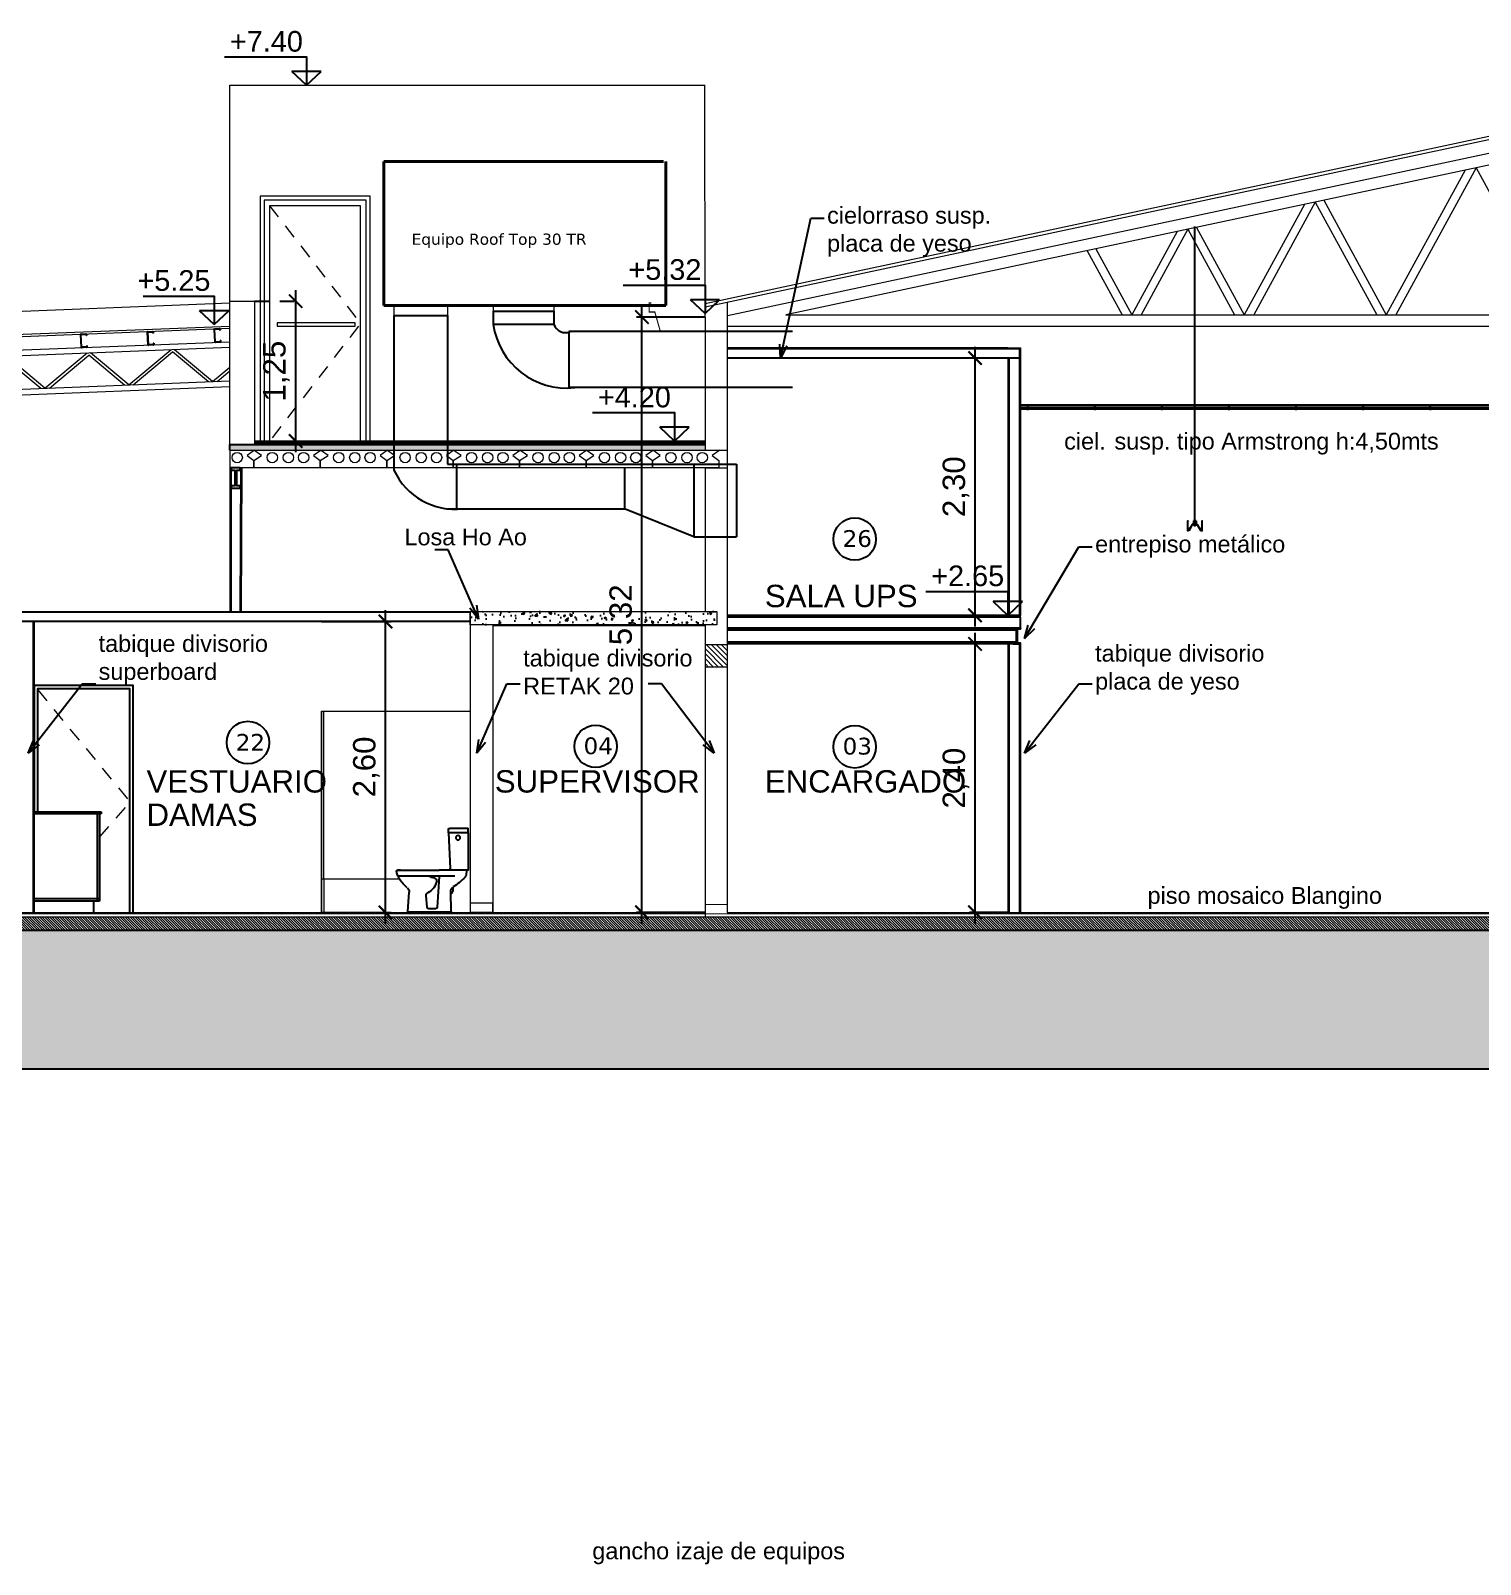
# Model space of a CAD drawing. Header units: metres. Extents: x 1166 to 1459, y -137 to 62.
# Drawn here: x 1274.12 to 1287.09, y -66.37 to -52.66 of the extents above; entities that cross this region are included whole.
import ezdxf

# ---------------------------------------------------------------- set-up
doc = ezdxf.new("R2010")
doc.units = ezdxf.units.M
doc.header["$LTSCALE"] = 0.508
doc.header["$PDMODE"] = 1
doc.header["$PDSIZE"] = -2
doc.linetypes.add('HIDDEN', pattern=[0.375, 0.25, -0.125])
doc.linetypes.add('HIDDEN2', pattern=[0.1875, 0.125, -0.0625])
doc.layers.get('0').update_dxf_attribs({"color": 9})
doc.layers.get('Defpoints').update_dxf_attribs({"color": 9})
for name, color, linetype in [('2-texto', 9, 'Continuous'), ('3-muros', 9, 'Continuous'), ('3-tabiques', 9, 'Continuous'), ('3-VISTA', 9, 'Continuous'), ('4-carpinterias', 9, 'Continuous'), ('7-artef', 9, 'Continuous'), ('8-cotas-100', 9, 'Continuous'), ('9-Hatch', 9, 'Continuous'), ('a-aacond', 9, 'Continuous'), ('arq 0.09', 9, 'Continuous'), ('artef', 9, 'Continuous'), ('E-Colu-Hie', 9, 'Continuous'), ('Estructura', 9, 'HIDDEN2'), ('Iluminacion', 9, 'Continuous'), ('Metálica', 9, 'Continuous'), ('SOMBREADOS', 9, 'Continuous')]:
    doc.layers.add(name, color=color, linetype=linetype)
doc.styles.add('swiss', font='swissel.ttf')
doc.dimstyles.new('dim-100', dxfattribs={"dimtxt": 0.2, "dimasz": 0.12, "dimexe": 0.05, "dimexo": 0, "dimgap": 0.05, "dimtad": 1, "dimzin": 4, "dimtxsty": 'swiss', "dimblk": 'ARCHTICK', "dimcen": 0.5, "dimdle": 0.1, "dimclrd": 256, "dimclre": 252, "dimclrt": 256, "dimadec": 0, "dimazin": 0, "dimtfac": 1, "dimtix": 1, "dimtmove": 2, "dimatfit": 3, "dimldrblk": 'OPEN30', "dimfxl": 0.05, "dimtolj": 1, "dimtzin": 0, "dimarcsym": 0})

# ---------------------------------------------------------------- blocks, each defined once
blk = doc.blocks.new('IPN14')
for p, q in [((-0.033, 0.14), (0.033, 0.14)), ((-0.033, 0.14), (-0.033, 0.137)), ((0.033, 0.14), (0.033, 0.137)), ((-0.033, 0), (-0.033, 0.003)), ((-0.033, 0), (0.033, 0)), ((-0.03, 0.133), (-0.008, 0.13)), ((-0.03, 0.007), (-0.008, 0.01)), ((-0.003, 0.125), (-0.003, 0.015)), ((0.003, 0.125), (0.003, 0.015)), ((0.03, 0.133), (0.008, 0.13)), ((0.03, 0.007), (0.008, 0.01)), ((0.033, 0), (0.033, 0.003))]:
    blk.add_line(p, q)
for centre, radius, start, end in [((-0.03, 0.137), 0.0034, 180, 262.0304), ((-0.03, 0.003), 0.0034, 97.9696, 180), ((-0.009, 0.125), 0.0057, 0, 82.0304), ((-0.009, 0.015), 0.0057, 277.9696, 0), ((0.009, 0.125), 0.0057, 97.9696, 180), ((0.009, 0.015), 0.0057, 180, 262.0304), ((0.03, 0.137), 0.0034, 277.9696, 0), ((0.03, 0.003), 0.0034, 0, 82.0304)]:
    blk.add_arc(centre, radius, start, end)
blk = doc.blocks.new('_ARCHTICK')
at = {"color": 0, "linetype": 'ByBlock', "const_width": 0.15}
blk.add_lwpolyline([(-0.5, -0.5), (0.5, 0.5)], dxfattribs=at)
blk = doc.blocks.new('_Open30')
at = {"color": 0, "linetype": 'ByBlock', "lineweight": -2}
for p, q in [((-1, 0.27), (0, 0)), ((0, 0), (-1, -0.27)), ((0, 0), (-1, 0))]:
    blk.add_line(p, q, dxfattribs=at)
blk = doc.blocks.new('*U233')
at = {"layer": '3-tabiques', "color": 3}
blk.add_lwpolyline([(-0.002, 0.019), (0.002, 0.019), (0.002, 0.011), (-0.002, 0.011)], close=True, dxfattribs=at)
for points in [[(0, -0.019), (0, 0.011)], [(-0.007, -0.019), (-0.007, -0.018), (-0.004, -0.018)], [(-0.007, -0.019), (0.007, -0.019)], [(0.007, -0.019), (0.007, -0.018), (0.004, -0.018)]]:
    blk.add_lwpolyline(points, dxfattribs=at)
blk = doc.blocks.new('Lampara')
for points in [[(-0.12, 0), (-0.12, -0.25)], [(-0.12, 0), (0.12, 0)], [(0.12, 0), (0.12, -0.25)], [(-0.12, -0.25), (-0.65, -0.9), (-0.65, 0), (-0.59, -0.06)], [(-0.52, -0.9), (-0.6, -0.84)], [(-0.12, -0.25), (0.12, -0.25)], [(0.1, -0.25), (0.1, -0.12), (-0.1, -0.12), (-0.1, -0.25)], [(-0.08, -0.22), (0.08, -0.22)], [(0.12, -0.25), (0.64, -0.9), (0.64, 0), (0.59, -0.06)], [(0.52, -0.9), (0.6, -0.84)]]:
    blk.add_lwpolyline(points)
for points in [[(0.52, -0.9), (0.2, -0.34, 0.258271), (0.03, -0.25), (-0.03, -0.25, 0.258271), (-0.2, -0.34), (-0.52, -0.9)], [(-0.08, -0.22), (-0.08, -0.38, 0.414214), (-0.01, -0.45), (0.01, -0.45, 0.414214), (0.08, -0.38), (0.08, -0.22)]]:
    blk.add_lwpolyline(points, format="xyb")
blk = doc.blocks.new('INOD_BARI_VL')
for p, q in [((-0.345, 0.71), (-0.345, 0.748)), ((-0.345, 0.71), (-0.345, 0.376)), ((-0.345, 0.71), (-0.335, 0.71)), ((-0.344, 0.749), (-0.181, 0.749)), ((-0.335, 0.71), (-0.18, 0.71)), ((-0.17, 0.71), (-0.185, 0.389)), ((-0.18, 0.71), (-0.17, 0.71)), ((-0.17, 0.71), (-0.171, 0.739)), ((-0.344, 0.375), (-0.291, 0.375)), ((-0.33, 0.371), (-0.328, 0.333)), ((-0.326, 0.375), (-0.085, 0.375)), ((-0.291, 0.375), (-0.228, 0.375)), ((-0.228, 0.375), (-0.198, 0.375)), ((-0.195, 0.378), (-0.195, 0.378)), ((0.287, 0.375), (-0.085, 0.375)), ((-0.085, 0.32), (-0.07, 0.044)), ((-0.048, 0.303), (-0.013, 0.311)), ((0.258, 0.375), (0.287, 0.375)), ((-0.195, 0.005), (-0.19, 0.183)), ((0.021, 0.044), (0.03, 0.145)), ((0.195, 0.005), (0.183, 0.18))]:
    blk.add_line(p, q)
at = {"linetype": 'Continuous'}
for p, q in [((0.283, 0.325), (-0.226, 0.325)), ((-0.19, 0), (0.19, 0)), ((-0.055, 0.03), (0.006, 0.03))]:
    blk.add_line(p, q, dxfattribs=at)
blk.add_circle((-0.255, 0.665), 0.02)
for centre, radius, start, end in [((-0.344, 0.748), 0.001, 90, 180), ((-0.181, 0.739), 0.01, 1.7993, 90), ((-0.344, 0.376), 0.001, 180, 270), ((-0.326, 0.371), 0.004, 90, 183.3003), ((-0.298, 0.334), 0.03, 183.3003, 227.0437), ((0.202, 0.837), 0.739, 225.2479, 235.8881), ((-0.198, 0.378), 0.003, 270, 343.437), ((-0.183, 0.374), 0.0123, 109.7427, 163.437), ((-0.189, 0.389), 0.004, 289.7427, 357.3974), ((-0.044, 0.284), 0.02, 101.4063, 189.062), ((0.078, 0.303), 0.144, 189.062, 243.5748), ((-0.015, 0.318), 0.00739, 289.6786, 90), ((0.04, 0.44), 0.27, 316.8518, 327.5968), ((0.115, 0.392), 0.181, 327.5829, 341.6017), ((0.287, 0.368), 0.007, 352.0317, 90), ((0.083, 0.396), 0.213, 343.1846, 352.0317), ((-0.24, 0.184), 0.05, 358.5292, 55.8881), ((-0.139, 0.196), 0.0706, 160.3709, 173.5063), ((-0.158, 0.199), 0.0508, 174.7663, 229.8364), ((0, 0.148), 0.03, 354.6669, 63.5748), ((0.228, 0.183), 0.046, 131.2869, 184), ((-0.204, 0.676), 0.61, 311.2869, 316.3291), ((-0.19, 0.005), 0.005, 178.5292, 270), ((-0.055, 0.045), 0.015, 183.0053, 270), ((0.006, 0.045), 0.015, 270, 354.6669), ((0.19, 0.005), 0.005, 270, 4)]:
    blk.add_arc(centre, radius, start, end)
blk = doc.blocks.new('*D287')
at = {"layer": '3-muros', "color": 252, "lineweight": -2, "transparency": 16777216}
for p, q in [((1280.154, -55.221), (1279.539, -55.221)), ((1280.154, -60.542), (1279.539, -60.542))]:
    blk.add_line(p, q, dxfattribs=at)
at = {"layer": '3-muros', "lineweight": -2, "transparency": 16777216}
blk.add_line((1279.589, -60.642), (1279.589, -55.121), dxfattribs=at)
at = {"layer": 'Defpoints', "color": 0, "transparency": 16777216}
for p in [(1279.589, -55.221), (1280.154, -55.221), (1280.154, -60.542)]:
    blk.add_point(p, dxfattribs=at)
at = {"layer": '3-muros', "lineweight": -2, "transparency": 16777216, "xscale": 0.12, "yscale": 0.12, "zscale": 0.12}
for p, rotation in [((1279.589, -55.221), 90), ((1279.589, -60.542), 270)]:
    blk.add_blockref('_ARCHTICK', p, dxfattribs=dict(at, rotation=rotation))
at = {"layer": '3-muros', "lineweight": 0, "transparency": 16777216, "insert": (1279.417, -57.882), "char_height": 0.2, "attachment_point": 5, "rotation": 90, "style": 'swiss'}
blk.add_mtext('\\A1;5,32', dxfattribs=at)
blk = doc.blocks.new('*D303')
at = {"layer": '8-cotas-100', "lineweight": -2, "transparency": 16777216}
blk.add_line((1282.568, -60.642), (1282.568, -58.042), dxfattribs=at)
at = {"layer": '8-cotas-100', "color": 252, "lineweight": -2, "transparency": 16777216}
for p, q in [((1282.862, -58.142), (1282.518, -58.142)), ((1282.862, -60.542), (1282.518, -60.542))]:
    blk.add_line(p, q, dxfattribs=at)
at = {"layer": 'Defpoints', "color": 0, "transparency": 16777216}
for p in [(1282.568, -58.142), (1282.862, -58.142), (1282.862, -60.542)]:
    blk.add_point(p, dxfattribs=at)
at = {"layer": '8-cotas-100', "lineweight": -2, "transparency": 16777216, "xscale": 0.12, "yscale": 0.12, "zscale": 0.12}
for p, rotation in [((1282.568, -58.142), 90), ((1282.568, -60.542), 270)]:
    blk.add_blockref('_ARCHTICK', p, dxfattribs=dict(at, rotation=rotation))
at = {"layer": '8-cotas-100', "lineweight": 0, "transparency": 16777216, "insert": (1282.397, -59.342), "char_height": 0.2, "attachment_point": 5, "rotation": 90, "style": 'swiss'}
blk.add_mtext('\\A1;2,40', dxfattribs=at)
blk = doc.blocks.new('*D304')
at = {"layer": '8-cotas-100', "lineweight": -2, "transparency": 16777216}
blk.add_line((1282.568, -57.987), (1282.568, -55.487), dxfattribs=at)
at = {"layer": '8-cotas-100', "color": 252, "lineweight": -2, "transparency": 16777216}
for p, q in [((1282.568, -55.587), (1282.518, -55.587)), ((1282.568, -57.887), (1282.618, -57.887))]:
    blk.add_line(p, q, dxfattribs=at)
at = {"layer": 'Defpoints', "color": 0, "transparency": 16777216}
for p in [(1282.568, -55.587), (1282.568, -55.587), (1282.568, -57.887)]:
    blk.add_point(p, dxfattribs=at)
at = {"layer": '8-cotas-100', "lineweight": -2, "transparency": 16777216, "xscale": 0.12, "yscale": 0.12, "zscale": 0.12}
for p, rotation in [((1282.568, -55.587), 90), ((1282.568, -57.887), 270)]:
    blk.add_blockref('_ARCHTICK', p, dxfattribs=dict(at, rotation=rotation))
at = {"layer": '8-cotas-100', "lineweight": 0, "transparency": 16777216, "insert": (1282.397, -56.737), "char_height": 0.2, "attachment_point": 5, "rotation": 90, "style": 'swiss'}
blk.add_mtext('\\A1;2,30', dxfattribs=at)
blk = doc.blocks.new('*D305')
at = {"layer": '8-cotas-100', "lineweight": -2, "transparency": 16777216}
blk.add_line((1277.295, -60.642), (1277.295, -57.842), dxfattribs=at)
at = {"layer": '8-cotas-100', "color": 252, "lineweight": -2, "transparency": 16777216}
for p, q in [((1276.724, -57.942), (1277.345, -57.942)), ((1276.724, -60.542), (1277.345, -60.542))]:
    blk.add_line(p, q, dxfattribs=at)
at = {"layer": 'Defpoints', "color": 0, "transparency": 16777216}
for p in [(1276.724, -57.942), (1277.295, -57.942), (1276.724, -60.542)]:
    blk.add_point(p, dxfattribs=at)
at = {"layer": '8-cotas-100', "lineweight": -2, "transparency": 16777216, "xscale": 0.12, "yscale": 0.12, "zscale": 0.12}
for p, rotation in [((1277.295, -57.942), 90), ((1277.295, -60.542), 270)]:
    blk.add_blockref('_ARCHTICK', p, dxfattribs=dict(at, rotation=rotation))
at = {"layer": '8-cotas-100', "lineweight": 0, "transparency": 16777216, "insert": (1277.124, -59.242), "char_height": 0.2, "attachment_point": 5, "rotation": 90, "style": 'swiss'}
blk.add_mtext('\\A1;2,60', dxfattribs=at)
blk = doc.blocks.new('C120x50x15x2')
for p, q in [((-0.025, 0.004), (-0.025, 0.116)), ((-0.023, 0.004), (-0.023, 0.116)), ((-0.021, 0.12), (0.021, 0.12)), ((-0.021, 0.118), (0.021, 0.118)), ((0.021, 0.002), (-0.021, 0.002)), ((0.021, 0), (-0.021, 0)), ((0.023, 0.116), (0.023, 0.105)), ((0.025, 0.105), (0.023, 0.105)), ((0.023, 0.015), (0.023, 0.004)), ((0.025, 0.015), (0.023, 0.015)), ((0.025, 0.116), (0.025, 0.105)), ((0.025, 0.015), (0.025, 0.004))]:
    blk.add_line(p, q)
for centre, radius, start, end in [((-0.021, 0.116), 0.004, 90, 180), ((-0.021, 0.004), 0.004, 180, 270), ((-0.021, 0.116), 0.002, 90, 180), ((-0.021, 0.004), 0.002, 180, 270), ((0.021, 0.116), 0.004, 0, 90), ((0.021, 0.116), 0.002, 0, 90), ((0.021, 0.004), 0.004, 270, 0), ((0.021, 0.004), 0.002, 270, 0)]:
    blk.add_arc(centre, radius, start, end)
blk = doc.blocks.new('*D459')
at = {"layer": '3-muros', "color": 252, "linetype": 'HIDDEN', "lineweight": -2, "transparency": 16777216}
for p, q in [((1276.124, -55.079), (1276.542, -55.079)), ((1276.124, -56.329), (1276.542, -56.329))]:
    blk.add_line(p, q, dxfattribs=at)
at = {"layer": '3-muros', "lineweight": -2, "transparency": 16777216}
blk.add_line((1276.492, -54.979), (1276.492, -56.429), dxfattribs=at)
at = {"layer": 'Defpoints', "color": 0, "transparency": 16777216}
for p in [(1276.124, -55.079), (1276.124, -56.329), (1276.492, -56.329)]:
    blk.add_point(p, dxfattribs=at)
at = {"layer": '3-muros', "lineweight": -2, "transparency": 16777216, "xscale": 0.12, "yscale": 0.12, "zscale": 0.12}
for p, rotation in [((1276.492, -55.079), 90), ((1276.492, -56.329), 270)]:
    blk.add_blockref('_ARCHTICK', p, dxfattribs=dict(at, rotation=rotation))
at = {"layer": '3-muros', "transparency": 16777216, "insert": (1276.32, -55.704), "char_height": 0.2, "attachment_point": 5, "rotation": 90, "style": 'swiss'}
blk.add_mtext('\\A1;1,25', dxfattribs=at)
blk = doc.blocks.new('ROOF TOP CORTE')
at = {"layer": 'a-aacond', "lineweight": 40}
for p, q in [((1270.83, -49.419), (1270.83, -50.706)), ((1270.83, -49.419), (1273.33, -49.419)), ((1270.83, -50.706), (1273.352, -50.706))]:
    blk.add_line(p, q, dxfattribs=at)
at = {"layer": 'a-aacond', "lineweight": 13}
for p, q in [((1270.92, -50.706), (1270.92, -50.796)), ((1271.4, -50.706), (1271.4, -50.796)), ((1271.4, -50.706), (1271.4, -50.796)), ((1271.807, -50.706), (1271.807, -50.757)), ((1272.35, -50.706), (1272.35, -50.757))]:
    blk.add_line(p, q, dxfattribs=at)
at = {"layer": 'a-aacond'}
for p, q in [((1270.92, -50.796), (1271.4, -50.796)), ((1270.92, -50.796), (1270.92, -52.178)), ((1271.4, -50.796), (1271.4, -52.125)), ((1271.807, -50.757), (1272.35, -50.757)), ((1271.807, -50.757), (1271.807, -50.875)), ((1272.35, -50.757), (1272.35, -50.875)), ((1274.484, -50.941), (1272.483, -50.941)), ((1274.484, -51.441), (1272.483, -51.441)), ((1271.4, -52.125), (1273.984, -52.125)), ((1273.984, -52.125), (1273.984, -52.775)), ((1271.4, -52.525), (1272.982, -52.525)), ((1273.601, -52.775), (1272.982, -52.525)), ((1273.601, -52.775), (1273.984, -52.775))]:
    blk.add_line(p, q, dxfattribs=at)
at = {"layer": 'a-aacond', "lineweight": -3}
for p, q in [((1271.807, -50.875), (1272.35, -50.875)), ((1272.483, -50.941), (1272.483, -51.441)), ((1271.479, -52.125), (1271.479, -52.529)), ((1272.982, -52.156), (1272.982, -52.525)), ((1273.601, -52.13), (1273.601, -52.775))]:
    blk.add_line(p, q, dxfattribs=at)
at = {"layer": 'a-aacond', "lineweight": 40, "flags": 128}
blk.add_lwpolyline([(1273.352, -50.706), (1273.352, -49.419)], dxfattribs=at)
at = {"layer": 'a-aacond'}
for centre, radius, start, end in [((1272.467, -50.778), 0.667, 188.3863, 275.988), ((1272.453, -50.842), 0.108, 197.8945, 293.7305), ((1271.467, -51.927), 0.602, 204.6273, 276.4141)]:
    blk.add_arc(centre, radius, start, end, dxfattribs=at)
at = {"layer": 'a-aacond', "insert": (1271.078, -50.193), "char_height": 0.1, "width": 7.17898, "attachment_point": 7}
blk.add_mtext('{\\fVerdana|b0|i0|c0|p34;Equipo Roof Top 30 TR}', dxfattribs=at)

msp = doc.modelspace()

# ---------------------------------------------------------------- hatches: boundary and pattern name
at = {"layer": '9-Hatch'}
h = msp.add_hatch(dxfattribs=at)
h.set_pattern_fill('AR-CONC', color=256, scale=0.001)
h.set_pattern_definition([(50, (1276.86891, -56.4094), (0.182185, -0.015939), [0.01905, -0.20955]), (355, (1276.86891, -56.4094), (-0.035243, 0.191057), [0.01524, -0.167641]), (100.4514, (1276.8841, -56.41073), (0.146941, 0.175118), [0.01619, -0.17809]), (46.184, (1276.86891, -56.3586), (0.271079, -0.042042), [0.028575, -0.314325]), (96.636, (1276.8915, -56.3621), (0.237404, 0.247426), [0.024285, -0.267136]), (351.184, (1276.8689, -56.3586), (0.237404, 0.247426), [0.02286, -0.25146]), (21, (1276.89431, -56.3713), (0.1516144, -0.102265), [0.01905, -0.20955]), (326, (1276.89431, -56.3713), (0.061802, 0.184188), [0.01524, -0.16764]), (71.4514, (1276.90695, -56.37983), (0.213416, 0.081923), [0.01619, -0.17809]), (37.5, (1276.86891, -56.409407), (0.0030886, 0.084555), [0, -0.165608, 0, -0.17018, 0, -0.168275]), (7.5, (1276.86891, -56.40941), (0.0668197, 0.1001806), [0, -0.097028, 0, -0.161798, 0, -0.064135]), (327.5, (1276.81227, -56.409407), (0.1355906, -0.0057287), [0, -0.0635, 0, -0.19812, 0, -0.26289]), (317.5, (1276.78687, -56.40941), (0.148129, 0.0254265), [0, -0.08255, 0, -0.131572, 0, -0.18669])])
h.paths.add_polyline_path([(1280.154, -56.359), (1275.904, -56.359), (1275.904, -56.409), (1276.125, -56.409), (1276.719, -56.409), (1280.154, -56.409)])
h = msp.add_hatch(dxfattribs=at)
h.set_pattern_fill('AR-CONC', color=256, scale=0.001)
h.set_pattern_definition([(50, (1280.25882, -58.19361), (0.182185, -0.015939), [0.01905, -0.20955]), (355, (1280.25882, -58.19361), (-0.035243, 0.191057), [0.01524, -0.16764]), (100.4514, (1280.274, -58.19494), (0.146941, 0.175118), [0.01619, -0.17809]), (46.184, (1280.25882, -58.14281), (0.27108, -0.042042), [0.028575, -0.314325]), (96.636, (1280.2814, -58.14632), (0.237404, 0.247426), [0.024285, -0.267136]), (351.184, (1280.25882, -58.1428), (0.237404, 0.247426), [0.02286, -0.25146]), (21, (1280.28422, -58.15551), (0.151614, -0.102265), [0.01905, -0.20955]), (326, (1280.28422, -58.15551), (0.061802, 0.184188), [0.01524, -0.16764]), (71.4514, (1280.29685, -58.16403), (0.213416, 0.081923), [0.01619, -0.17809]), (37.5, (1280.25882, -58.19361), (0.0030886, 0.084555), [0, -0.165608, 0, -0.17018, 0, -0.168275]), (7.5, (1280.25882, -58.19361), (0.0668197, 0.1001806), [0, -0.097028, 0, -0.161798, 0, -0.064135]), (327.5, (1280.20218, -58.19361), (0.1355906, -0.0057287), [0, -0.0635, 0, -0.19812, 0, -0.26289]), (317.5, (1280.17678, -58.19361), (0.148129, 0.0254265), [0, -0.08255, 0, -0.131572, 0, -0.18669])])
h.paths.add_polyline_path([(1280.259, -57.852), (1278.054, -57.852), (1278.054, -57.972), (1280.259, -57.972)])
h.paths.add_polyline_path([(1279.611, -58.194), (1279.611, -57.465), (1279.183, -57.465), (1279.183, -58.194)], flags=9)
at = {"layer": '9-Hatch', "linetype": 'Continuous', "lineweight": 0}
h = msp.add_hatch(dxfattribs=at)
h.set_pattern_fill('ANSI31', color=256, scale=0.01, angle=-90)
h.set_pattern_definition([(315, (14.357622, -1.579775), (0.0224506403, 0.0224506403), [])])
h.paths.add_polyline_path([(1280.354, -58.149), (1280.156, -58.149), (1280.156, -58.349), (1280.354, -58.349)])
h = msp.add_hatch(dxfattribs=at)
h.set_pattern_fill('ANSI31', color=256, scale=0.005, angle=-90)
h.set_pattern_definition([(315, (2e-13, 2.091371), (0.01122532015, 0.01122532015), [])])
h.paths.add_polyline_path([(1321.964, -60.582), (1301.974, -60.582), (1258.574, -60.582), (1258.574, -60.702), (1321.964, -60.702)])
at = {"layer": '9-Hatch'}
h = msp.add_hatch(dxfattribs=at)
h.set_pattern_fill('HOUND', color=256, scale=0.1, angle=45)
h.paths.add_polyline_path([(1323.684, -61.944), (1323.684, -60.702), (1258.047, -60.702), (1258.047, -61.944)])
at = {"layer": 'SOMBREADOS'}
h = msp.add_hatch(dxfattribs=at)
h.set_pattern_fill('ANSI31', color=256, scale=0.01, style=0)
h.set_pattern_definition([(45, (1160.8205633, -111.7217555), (-0.000883883476, 0.000883883476), [])])
h.paths.add_polyline_path([(1282.974, -58.002), (1282.908, -58.002), (1282.908, -58.006, 0.374036), (1282.911, -58.009), (1282.933, -58.012, -0.374036), (1282.938, -58.018), (1282.938, -58.127, -0.374036), (1282.933, -58.133), (1282.911, -58.136, 0.374036), (1282.908, -58.139), (1282.908, -58.142), (1282.974, -58.142), (1282.974, -58.139, 0.374036), (1282.971, -58.136), (1282.948, -58.133, -0.374036), (1282.943, -58.127), (1282.943, -58.018, -0.374036), (1282.948, -58.012), (1282.971, -58.009, 0.374036), (1282.974, -58.006)])

# ---------------------------------------------------------------- linework, layer by layer
at = {"layer": '2-texto'}
for p, q in [((1276.72, -53.026), (1276.459, -53.026)), ((1280.284, -55.067), (1280.023, -55.067)), ((1275.893, -55.164), (1275.633, -55.164)), ((1280.01, -56.206), (1279.75, -56.206)), ((1282.992, -57.764), (1282.731, -57.764))]:
    msp.add_line(p, q, dxfattribs=at)
for points in [[(1275.856, -52.895), (1276.59, -52.895), (1276.59, -53.149)], [(1276.59, -53.149), (1276.459, -53.026)], [(1276.59, -53.149), (1276.72, -53.026)], [(1279.42, -54.935), (1280.154, -54.935), (1280.154, -55.19)], [(1275.129, -55.033), (1275.763, -55.033), (1275.763, -55.287)], [(1280.154, -55.19), (1280.023, -55.067)], [(1280.154, -55.19), (1280.284, -55.067)], [(1275.763, -55.287), (1275.633, -55.164)], [(1275.763, -55.287), (1275.893, -55.164)], [(1279.146, -56.075), (1279.88, -56.075), (1279.88, -56.329)], [(1279.88, -56.329), (1279.75, -56.206)], [(1279.88, -56.329), (1280.01, -56.206)], [(1282.128, -57.673), (1282.862, -57.673), (1282.862, -57.887)], [(1282.862, -57.887), (1282.731, -57.764)], [(1282.862, -57.887), (1282.992, -57.764)]]:
    msp.add_lwpolyline(points, dxfattribs=at)
for centre in [(1281.492, -57.205), (1276.065, -59.024), (1279.175, -59.058), (1281.492, -59.062)]:
    msp.add_circle(centre, 0.19, dxfattribs=at)
at = {"layer": '3-muros', "linetype": 'Continuous', "lineweight": 0}
for p, q in [((1275.904, -56.359), (1275.904, -55.079)), ((1275.904, -55.079), (1276.124, -55.079)), ((1276.124, -55.079), (1276.124, -56.359)), ((1280.354, -60.542), (1280.354, -55.089)), ((1280.154, -55.221), (1280.154, -56.409)), ((1280.154, -56.409), (1280.354, -56.409)), ((1280.154, -56.569), (1280.354, -56.569)), ((1280.154, -56.569), (1280.154, -57.852)), ((1278.054, -57.852), (1278.054, -60.542)), ((1278.254, -57.972), (1278.254, -60.542)), ((1280.154, -57.972), (1280.154, -60.582)), ((1267.299, -60.542), (1280.154, -60.542)), ((1267.299, -60.552), (1280.154, -60.552)), ((1280.354, -60.542), (1304.874, -60.542)), ((1280.354, -60.552), (1304.874, -60.552))]:
    msp.add_line(p, q, dxfattribs=at)
at = {"layer": '3-muros', "lineweight": 0, "const_width": 0.01, "flags": 128}
for points in [[(1278.054, -60.528), (1278.054, -60.458), (1278.254, -60.458), (1278.254, -60.542), (1278.054, -60.542), (1278.054, -60.458)], [(1280.154, -60.542), (1280.154, -60.472), (1280.354, -60.472), (1280.354, -60.556), (1280.154, -60.556), (1280.154, -60.472)]]:
    msp.add_lwpolyline(points, dxfattribs=at)
at = {"layer": '3-muros'}
msp.add_lwpolyline([(1258.047, -60.702), (1323.684, -60.702), (1323.684, -61.944), (1258.047, -61.944)], close=True, dxfattribs=at)
at = {"layer": '3-tabiques', "linetype": 'Continuous', "lineweight": 0}
for p, q in [((1275.904, -55.079), (1275.904, -53.149)), ((1275.904, -53.149), (1280.154, -53.149)), ((1280.154, -55.221), (1280.151, -53.149)), ((1265.795, -55.493), (1275.904, -55.093)), ((1282.862, -55.497), (1280.354, -55.497)), ((1280.354, -55.497), (1282.974, -55.497)), ((1280.354, -55.504), (1282.962, -55.504)), ((1282.962, -55.497), (1282.962, -57.887)), ((1282.974, -55.497), (1282.974, -57.887)), ((1280.354, -55.581), (1282.962, -55.581)), ((1280.354, -55.587), (1282.962, -55.587)), ((1282.862, -55.581), (1282.862, -57.887)), ((1282.874, -55.581), (1282.874, -57.887)), ((1275.904, -56.569), (1275.904, -57.852)), ((1275.916, -56.569), (1275.916, -57.852)), ((1275.999, -56.569), (1275.992, -57.852)), ((1276.011, -56.569), (1276.004, -57.852)), ((1267.299, -57.852), (1278.054, -57.852)), ((1267.299, -57.859), (1278.054, -57.859)), ((1267.299, -57.936), (1278.054, -57.936)), ((1267.299, -57.942), (1278.054, -57.942)), ((1274.142, -57.942), (1274.142, -60.542)), ((1274.154, -57.942), (1274.154, -60.542)), ((1282.862, -58.142), (1282.862, -60.542)), ((1282.874, -58.142), (1282.874, -60.542)), ((1282.962, -58.142), (1282.962, -60.542)), ((1282.974, -58.142), (1282.974, -60.542)), ((1276.724, -58.742), (1276.724, -60.542)), ((1276.724, -60.542), (1276.724, -58.742)), ((1276.724, -58.742), (1278.054, -58.742)), ((1276.744, -60.242), (1276.744, -58.742)), ((1276.724, -60.242), (1277.419, -60.242)), ((1276.744, -60.242), (1276.744, -60.542))]:
    msp.add_line(p, q, dxfattribs=at)
at = {"layer": '3-tabiques'}
for p, q in [((1282.974, -56.005), (1301.974, -56.005)), ((1282.974, -56.027), (1301.974, -56.027)), ((1282.974, -56.042), (1301.974, -56.042))]:
    msp.add_line(p, q, dxfattribs=at)
at = {"layer": '3-VISTA', "lineweight": 0}
for p, q in [((1291.185, -52.749), (1280.153, -55.101)), ((1291.185, -52.78), (1280.154, -55.131)), ((1291.185, -52.902), (1280.354, -55.211)), ((1291.206, -53), (1280.876, -55.202)), ((1286.952, -53.907), (1286.246, -55.202)), ((1287.049, -53.886), (1286.332, -55.202)), ((1287.049, -53.886), (1287.766, -55.202)), ((1285.514, -54.214), (1284.975, -55.202)), ((1285.611, -54.193), (1285.061, -55.202)), ((1285.611, -54.193), (1286.161, -55.202)), ((1285.687, -54.177), (1286.246, -55.202)), ((1284.549, -54.419), (1284.975, -55.202)), ((1284.376, -54.456), (1283.969, -55.202)), ((1284.472, -54.436), (1284.054, -55.202)), ((1284.472, -54.436), (1284.89, -55.202)), ((1283.571, -54.628), (1283.884, -55.202)), ((1283.647, -54.612), (1283.969, -55.202)), ((1280.876, -55.202), (1301.494, -55.202)), ((1265.653, -55.706), (1275.904, -55.301)), ((1265.654, -55.726), (1275.904, -55.321)), ((1280.354, -55.302), (1301.974, -55.302)), ((1266, -55.833), (1275.904, -55.441)), ((1266.002, -55.883), (1275.904, -55.491)), ((1274.999, -55.827), (1275.376, -55.512)), ((1275.749, -55.797), (1275.408, -55.512)), ((1274.212, -55.858), (1273.892, -55.59)), ((1274.249, -55.857), (1273.908, -55.571)), ((1274.249, -55.857), (1274.626, -55.541)), ((1274.29, -55.855), (1274.642, -55.561)), ((1274.962, -55.829), (1274.642, -55.561)), ((1274.999, -55.827), (1274.658, -55.541)), ((1275.04, -55.825), (1275.392, -55.531)), ((1275.712, -55.799), (1275.392, -55.531)), ((1265.998, -56.183), (1275.904, -55.791)), ((1275.749, -55.797), (1275.904, -55.668)), ((1275.79, -55.796), (1275.904, -55.701)), ((1266, -56.233), (1275.904, -55.841))]:
    msp.add_line(p, q, dxfattribs=at)
at = {"layer": '4-carpinterias', "linetype": 'HIDDEN', "lineweight": 0}
msp.add_line((1275.904, -53.149), (1277.931, -53.149), dxfattribs=at)
at = {"layer": '4-carpinterias', "linetype": 'Continuous'}
for p, q in [((1276.124, -56.329), (1280.154, -56.329)), ((1275.904, -56.359), (1280.154, -56.359)), ((1275.904, -56.409), (1275.904, -56.359)), ((1276.124, -56.347), (1280.154, -56.347))]:
    msp.add_line(p, q, dxfattribs=at)
at = {"layer": '4-carpinterias', "linetype": 'Continuous', "lineweight": 0}
msp.add_line((1280.154, -57.982), (1278.254, -57.982), dxfattribs=at)
at = {"layer": '4-carpinterias'}
for p, q in [((1274.154, -59.642), (1274.754, -59.642)), ((1274.754, -59.662), (1274.154, -59.662)), ((1274.717, -59.662), (1274.717, -60.442)), ((1274.737, -59.662), (1274.737, -60.442)), ((1274.754, -59.642), (1274.754, -59.662)), ((1274.737, -60.422), (1274.154, -60.422)), ((1274.737, -60.442), (1274.154, -60.442)), ((1274.684, -60.442), (1274.684, -60.542))]:
    msp.add_line(p, q, dxfattribs=at)
at = {"layer": '4-carpinterias', "lineweight": 0, "flags": 128}
for points in [[(1277.158, -56.329), (1277.158, -54.14), (1277.158, -54.14), (1276.174, -54.14), (1276.174, -56.329)], [(1277.123, -56.329), (1277.123, -54.175), (1276.209, -54.175), (1276.209, -56.329)], [(1277.073, -56.329), (1277.073, -54.225), (1276.259, -54.225), (1276.259, -56.329)]]:
    msp.add_lwpolyline(points, dxfattribs=at)
at = {"layer": '4-carpinterias', "linetype": 'HIDDEN', "lineweight": 0, "flags": 128}
for points in [[(1276.259, -54.225), (1277.073, -55.277), (1276.259, -56.329)], [(1274.185, -58.553), (1275.009, -59.553), (1274.739, -59.866)]]:
    msp.add_lwpolyline(points, dxfattribs=at)
at = {"layer": '4-carpinterias', "lineweight": 0, "const_width": 0.01, "flags": 128}
msp.add_lwpolyline([(1280.154, -55.125), (1280.154, -55.35), (1279.754, -55.35), (1279.704, -55.175), (1279.654, -55.175), (1279.654, -55.095), (1279.674, -55.095)], dxfattribs=at)
at = {"layer": '4-carpinterias', "lineweight": 0, "flags": 128}
msp.add_lwpolyline([(1277.024, -55.273), (1276.326, -55.273), (1276.326, -55.303), (1277.024, -55.303)], close=True, dxfattribs=at)
at = {"layer": '4-carpinterias'}
msp.add_lwpolyline([(1275.038, -60.542), (1275.038, -58.513), (1274.154, -58.513), (1274.154, -59.642)], dxfattribs=at)
at = {"layer": '7-artef'}
msp.add_line((1282.974, -57.887), (1280.354, -57.887), dxfattribs=at)
at = {"layer": '7-artef', "linetype": 'Continuous', "lineweight": 0}
msp.add_line((1282.974, -57.902), (1282.974, -57.887), dxfattribs=at)
at = {"layer": '9-Hatch', "lineweight": 0}
msp.add_line((1275.904, -56.409), (1275.904, -56.569), dxfattribs=at)
at = {"layer": '9-Hatch', "lineweight": 0, "flags": 128}
for points in [[(1275.904, -56.409), (1276.125, -56.409), (1276.058, -56.459), (1276.118, -56.504), (1276.118, -56.569), (1275.904, -56.569)], [(1276.118, -56.569), (1276.118, -56.504), (1276.188, -56.459), (1276.119, -56.409), (1276.719, -56.409), (1276.652, -56.459), (1276.712, -56.504), (1276.712, -56.569), (1276.118, -56.569)], [(1276.712, -56.569), (1276.712, -56.504), (1276.782, -56.459), (1276.714, -56.409), (1277.314, -56.409), (1277.247, -56.459), (1277.306, -56.504), (1277.306, -56.569), (1276.712, -56.569)], [(1277.306, -56.569), (1277.306, -56.504), (1277.376, -56.459), (1277.308, -56.409), (1277.908, -56.409), (1277.841, -56.459), (1277.9, -56.504), (1277.9, -56.569), (1277.306, -56.569)], [(1277.9, -56.569), (1277.9, -56.504), (1277.971, -56.459), (1277.902, -56.409), (1278.502, -56.409), (1278.435, -56.459), (1278.495, -56.504), (1278.495, -56.569), (1277.9, -56.569)], [(1278.495, -56.569), (1278.495, -56.504), (1278.565, -56.459), (1278.496, -56.409), (1279.096, -56.409), (1279.029, -56.459), (1279.089, -56.504), (1279.089, -56.569), (1278.495, -56.569)], [(1279.089, -56.569), (1279.089, -56.504), (1279.159, -56.459), (1279.091, -56.409), (1279.691, -56.409), (1279.624, -56.459), (1279.683, -56.504), (1279.683, -56.569), (1279.089, -56.569)], [(1279.683, -56.569), (1279.683, -56.504), (1279.753, -56.459), (1279.685, -56.409), (1280.285, -56.409), (1280.218, -56.459), (1280.277, -56.504), (1280.277, -56.569), (1279.683, -56.569)], [(1280.154, -56.569), (1279.683, -56.569)]]:
    msp.add_lwpolyline(points, dxfattribs=at)
at = {"layer": '9-Hatch', "lineweight": 0}
for centre in [(1275.969, -56.477), (1276.283, -56.477), (1276.427, -56.477), (1276.563, -56.477), (1276.877, -56.477), (1277.021, -56.477), (1277.158, -56.477), (1277.471, -56.477), (1277.615, -56.477), (1277.752, -56.477), (1278.065, -56.477), (1278.209, -56.477), (1278.346, -56.477), (1278.66, -56.477), (1278.804, -56.477), (1278.94, -56.477), (1279.254, -56.477), (1279.398, -56.477), (1279.534, -56.477), (1279.848, -56.477), (1279.992, -56.477), (1280.129, -56.477)]:
    msp.add_circle(centre, 0.0462, dxfattribs=at)
at = {"layer": 'arq 0.09'}
msp.add_lwpolyline([(1275.008, -60.542), (1275.008, -58.543), (1274.184, -58.543), (1274.184, -59.642)], dxfattribs=at)
at = {"layer": 'E-Colu-Hie'}
msp.add_lwpolyline([(1275.915, -56.749), (1275.997, -56.749), (1275.997, -56.729), (1275.977, -56.729), (1275.967, -56.729), (1275.967, -56.589), (1275.997, -56.589), (1275.997, -56.569), (1275.915, -56.569), (1275.915, -56.589), (1275.937, -56.589), (1275.947, -56.589), (1275.947, -56.729), (1275.915, -56.729), (1275.915, -56.749)], dxfattribs=at)
at = {"layer": 'Estructura', "linetype": 'Continuous', "lineweight": 0}
for p, q in [((1278.054, -57.852), (1280.259, -57.852)), ((1278.054, -57.972), (1278.054, -57.852)), ((1280.259, -57.852), (1280.259, -57.972)), ((1280.259, -57.972), (1278.054, -57.972)), ((1258.574, -60.582), (1301.974, -60.582))]:
    msp.add_line(p, q, dxfattribs=at)
at = {"layer": 'Estructura', "linetype": 'Continuous', "lineweight": 0, "const_width": 0.01}
msp.add_lwpolyline([(1280.154, -58.349), (1280.354, -58.349), (1280.354, -58.149), (1280.154, -58.149)], close=True, dxfattribs=at)
at = {"layer": 'Iluminacion'}
msp.add_lwpolyline([(1284.534, -57.042), (1284.534, -54.41)], dxfattribs=at)
at = {"layer": 'Metálica'}
for p, q in [((1282.974, -57.902), (1280.354, -57.902)), ((1282.974, -58.002), (1282.974, -57.902)), ((1282.974, -58.002), (1280.354, -58.002)), ((1282.911, -58.009), (1280.354, -58.009)), ((1282.938, -58.018), (1280.354, -58.018)), ((1282.938, -58.127), (1280.354, -58.127)), ((1282.911, -58.136), (1280.354, -58.136)), ((1282.908, -58.142), (1280.354, -58.142))]:
    msp.add_line(p, q, dxfattribs=at)

# ---------------------------------------------------------------- block references
at = {"layer": '3-tabiques', "linetype": 'ByBlock', "lineweight": -2}
for p in [(1283.039, -56.025), (1283.639, -56.025), (1284.239, -56.025), (1284.839, -56.025), (1285.439, -56.025), (1286.039, -56.025), (1286.639, -56.025)]:
    msp.add_blockref('*U233', p, dxfattribs=at)
at = {"layer": '8-cotas-100'}
msp.add_blockref('ROOF TOP CORTE', (6.451, -4.41), dxfattribs=at)
at = {"layer": 'artef', "xscale": -1}
msp.add_blockref('INOD_BARI_VL', (1277.689, -60.54), dxfattribs=at)
at = {"layer": 'Iluminacion', "xscale": -0.1, "yscale": 0.1, "zscale": 0.1}
msp.add_blockref('Lampara', (1284.534, -57.042), dxfattribs=at)
at = {"layer": 'Metálica', "rotation": 2.897112407853484}
for p in [(1274.601, -55.492), (1275.198, -55.471), (1275.796, -55.445)]:
    msp.add_blockref('C120x50x15x2', p, dxfattribs=at)
at = {"layer": 'Metálica'}
msp.add_blockref('IPN14', (1282.941, -58.142), dxfattribs=at)

# ---------------------------------------------------------------- texts
at = {"layer": '2-texto', "style": 'swiss'}
for s, height, p in [('+7.40', 0.1847, (1275.904, -52.848)), ('+5.32', 0.1847, (1279.468, -54.888)), ('+5.25', 0.1847, (1275.077, -54.986)), ('+4.20', 0.1847, (1279.195, -56.028)), ('+2.65', 0.1847, (1282.176, -57.626)), ('SALA UPS', 0.2, (1280.688, -57.814)), ('VESTUARIO ', 0.2, (1275.158, -59.471)), ('SUPERVISOR', 0.2, (1278.273, -59.471)), ('ENCARGADO', 0.2, (1280.688, -59.471)), ('DAMAS', 0.2, (1275.158, -59.769))]:
    msp.add_text(s, height=height, dxfattribs=at).set_placement(p)
at = {"layer": '2-texto', "char_height": 0.15, "style": 'swiss'}
for s, insert, width, attachment_point in [('\\A1;cielorraso susp.\\Pplaca de yeso', (1281.245, -54.681), 3.95327, 7), ('\\A1;\\pi-0.45,l0.6,t0.6;ciel.^Isusp. tipo Armstrong h:4,50mts', (1283.215, -56.45), 3.95327, 7), ('\\A1;Losa Ho Ao', (1278.56, -57.263), 3.95327, 9), ('{\\fVerdana|b0|i0|c0|p34;26}', (1281.384, -57.278), 0.17143, 7), ('\\A1;entrepiso metálico', (1283.642, -57.37), 3.95327, 7), ('\\A1;tabique divisorio\\Psuperboard', (1274.73, -58.509), 3.95327, 7), ('\\A1;tabique divisorio\\PRETAK 20', (1278.527, -58.596), 3.95327, 7), ('\\A1;tabique divisorio\\Pplaca de yeso', (1283.642, -58.596), 3.95327, 7), ('{\\fVerdana|b0|i0|c0|p34;22}', (1275.956, -59.097), 0.29475, 7), ('{\\fVerdana|b0|i0|c0|p34;04}', (1279.067, -59.131), 0.17143, 7), ('{\\fVerdana|b0|i0|c0|p34;03}', (1281.384, -59.134), 0.17143, 7), ('\\A1;piso mosaico Blangino', (1284.111, -60.511), 3.95327, 7), ('\\A1;gancho izaje de equipos', (1279.145, -66.37), 3.95327, 7)]:
    msp.add_mtext(s, dxfattribs=dict(at, insert=insert, width=width, attachment_point=attachment_point))

# ---------------------------------------------------------------- dimensions: what is measured, and where the dimension line sits
at = {"layer": '3-muros'}
dim = msp.add_linear_dim(base=(1276.492, -56.329), p1=(1276.124, -55.079), p2=(1276.124, -56.329), angle=90, dimstyle='dim-100', override={"dimfxl": 0.001}, dxfattribs=at)
dim.commit()
dim.dimension.update_dxf_attribs({"geometry": '*D459', "text_midpoint": (1276.32, -55.704)})
at = {"layer": '3-muros', "lineweight": 0}
dim = msp.add_linear_dim(base=(1279.589, -55.221), p1=(1280.154, -60.542), p2=(1280.154, -55.221), angle=90, dimstyle='dim-100', dxfattribs=at)
dim.commit()
dim.dimension.update_dxf_attribs({"geometry": '*D287', "text_midpoint": (1279.417, -57.882)})
at = {"layer": '8-cotas-100', "lineweight": 0}
for base, p1, p2, picture, middle in [((1282.568, -55.587), (1282.568, -57.887), (1282.568, -55.587), '*D304', (1282.397, -56.737)), ((1277.295, -57.942), (1276.724, -60.542), (1276.724, -57.942), '*D305', (1277.124, -59.242)), ((1282.568, -58.142), (1282.862, -60.542), (1282.862, -58.142), '*D303', (1282.397, -59.342))]:
    dim = msp.add_linear_dim(base=base, p1=p1, p2=p2, angle=90, dimstyle='dim-100', dxfattribs=at)
    dim.commit()
    dim.dimension.update_dxf_attribs({"geometry": picture, "text_midpoint": middle})

# ---------------------------------------------------------------- leaders
at = {"layer": '8-cotas-100', "annotation_type": 0, "has_hookline": 1, "hookline_direction": 0}
for points in [[(1280.829, -55.587), (1281.099, -54.335), (1281.219, -54.335)], [(1272.832, -57.92), (1273.102, -57.301), (1273.222, -57.301)], [(1283.011, -58.094), (1283.495, -57.274), (1283.615, -57.274)], [(1274.1, -59.12), (1274.584, -58.5), (1274.704, -58.5)], [(1278.111, -59.12), (1278.381, -58.5), (1278.501, -58.5)], [(1283.011, -59.12), (1283.495, -58.5), (1283.615, -58.5)]]:
    msp.add_leader(points, dimstyle='dim-100', override={"dimgap": 0.05, "dimtad": 0, "dimarcsym": 1}, dxfattribs=at)
at = {"layer": '8-cotas-100', "annotation_type": 0, "has_hookline": 1, "hookline_direction": 0, "horizontal_direction": (-1, 0, 0)}
for points in [[(1278.126, -57.92), (1277.857, -57.301), (1277.737, -57.301)], [(1280.236, -59.12), (1279.764, -58.5), (1279.644, -58.5)]]:
    msp.add_leader(points, dimstyle='dim-100', override={"dimgap": 0.05, "dimtad": 0, "dimarcsym": 1}, dxfattribs=at)

doc.saveas('drawing.dxf')
